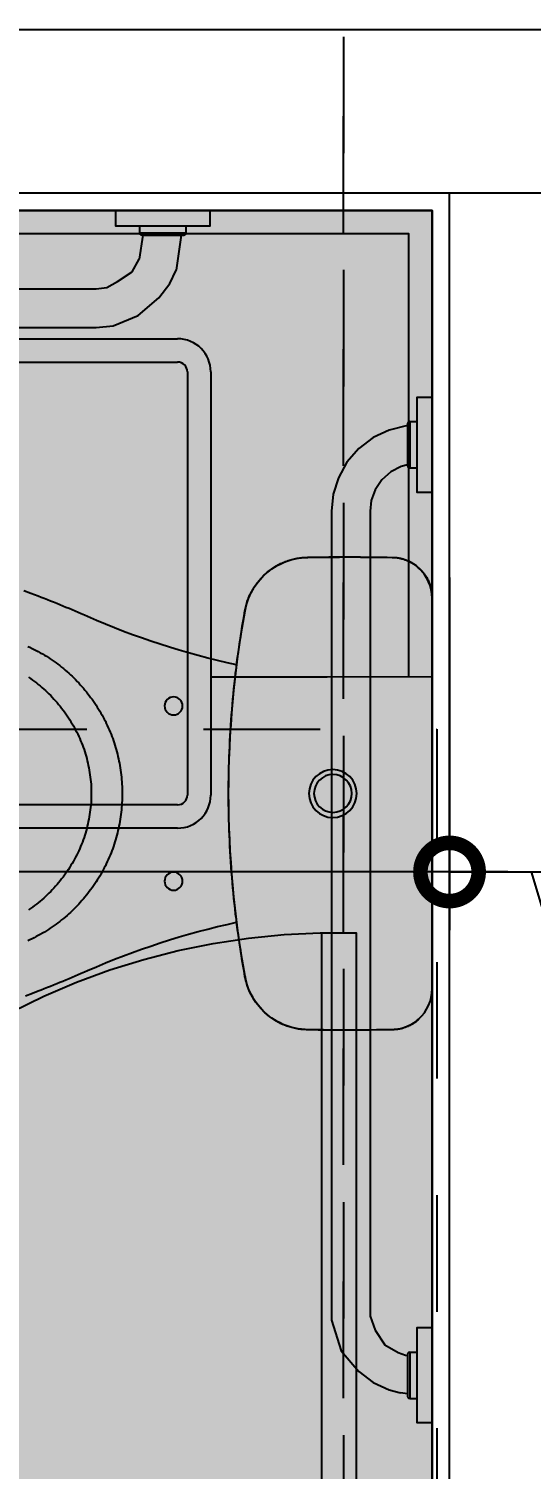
# Model space of a CAD drawing. Header units: metres. Extents: x -23 to 570, y -54 to 184.
# Drawn here: x 7.4 to 7.831, y -48.785 to -47.549 of the extents above; entities that cross this region are included whole.
import ezdxf
from ezdxf.xclip import XClip

# ---------------------------------------------------------------- set-up
doc = ezdxf.new("R2010")
doc.units = ezdxf.units.M
doc.header["$XCLIPFRAME"] = 0
doc.header["$PDMODE"] = 35
for name, pattern in [('DASHEDX2', [1.5, 1, -0.5]), ('ESTILO_TQS_0004', [1.12, 0.5, -0.2, 0.01, -0.2, 0.01, -0.2]), ('PUC$0$DASHEDX2', [1.5, 1, -0.5])]:
    doc.linetypes.add(name, pattern=pattern)
for name, color, linetype in [('1', 232, 'DASHEDX2'), ('205', 232, 'ESTILO_TQS_0004'), ('ARQ-DIM', 2, 'Continuous'), ('PUC$0$ARQ-ALV ACAB', 4, 'Continuous'), ('PUC$0$ARQ-ALV OSSO', 5, 'Continuous'), ('PUC$0$ARQ-CAX @ 1', 1, 'Continuous'), ('PUC$0$ARQ-HID', 7, 'Continuous'), ('PUC$0$ARQ-PRJ', 7, 'PUC$0$DASHEDX2')]:
    doc.layers.add(name, color=color, linetype=linetype)
doc.layers.add('PUC$0$ARQ-FORRO', color=9, linetype='Continuous', lineweight=5)
doc.styles.add('Adesa', font='ARIALN.TTF')
doc.dimstyles.new('ADESA 1-0050', dxfattribs={"dimtxt": 0.1, "dimasz": 0.1, "dimexe": 0.05, "dimexo": 0.05, "dimgap": 0.03, "dimtad": 1, "dimdec": 1, "dimlfac": 100, "dimzin": 12, "dimtxsty": 'Adesa', "dimblk": 'DOTSMALL', "dimcen": 1, "dimdle": 0.05, "dimclrd": 1, "dimclre": 1, "dimclrt": 256, "dimazin": 3, "dimtm": 1e-09, "dimtfac": 1, "dimtdec": 1, "dimtmove": 1, "dimatfit": 0, "dimldrblk": 'DOTSMALL', "dimfxl": 0.8, "dimtvp": 2, "dimtolj": 1, "dimtzin": 0, "dimarcsym": 0})

# ---------------------------------------------------------------- blocks, each defined once
blk = doc.blocks.new('_DotSmall')
at = {"color": 0, "linetype": 'ByBlock', "const_width": 0.5}
blk.add_lwpolyline([(-0.0625, 0, 1), (0.0625, 0, 1)], format="xyb", close=True, dxfattribs=at)
blk = doc.blocks.new('*D677')
at = {"layer": 'ARQ-DIM', "color": 1, "lineweight": -2, "transparency": 16777216}
for p, q in [((7.7611, -48.02), (7.7611, -48.3226)), ((5.74, -48.16), (5.74, -48.3226)), ((7.8111, -48.2726), (5.69, -48.2726))]:
    blk.add_line(p, q, dxfattribs=at)
at = {"layer": 'Defpoints', "color": 0, "transparency": 16777216}
for p in [(7.7611, -47.97), (5.74, -48.11, 0), (5.74, -48.2726)]:
    blk.add_point(p, dxfattribs=at)
at = {"layer": 'ARQ-DIM', "color": 1, "lineweight": -2, "transparency": 16777216, "xscale": 0.1, "yscale": 0.1, "zscale": 0.1, "rotation": 180}
blk.add_blockref('_DotSmall', (5.74, -48.2726), dxfattribs=at)
at = {"layer": 'ARQ-DIM', "color": 1, "lineweight": -2, "transparency": 16777216, "xscale": 0.1, "yscale": 0.1, "zscale": 0.1}
blk.add_blockref('_DotSmall', (7.7611, -48.2726), dxfattribs=at)
at = {"layer": 'ARQ-DIM', "transparency": 16777216, "insert": (6.7506, -48.1916), "char_height": 0.1, "attachment_point": 5, "style": 'Adesa'}
blk.add_mtext('\\A1;202', dxfattribs=at)
blk = doc.blocks.new('*D678')
at = {"layer": 'ARQ-DIM', "color": 1, "lineweight": -2, "transparency": 16777216}
for p, q in [((7.7611, -48.2213), (7.7611, -48.3226)), ((7.9011, -48.2213), (7.9011, -48.3226)), ((7.7611, -48.2726), (7.6611, -48.2726)), ((7.7611, -48.2726), (7.9011, -48.2726)), ((7.7611, -48.2726), (7.9011, -48.2726)), ((7.8311, -48.2726), (7.9048, -48.5183)), ((7.9011, -48.2726), (8.0011, -48.2726)), ((7.9048, -48.5183), (8.0743, -48.5183))]:
    blk.add_line(p, q, dxfattribs=at)
at = {"layer": 'Defpoints', "color": 0, "transparency": 16777216}
for p in [(7.7611, -48.1713), (7.9011, -48.1713, 0), (7.9011, -48.2726)]:
    blk.add_point(p, dxfattribs=at)
at = {"layer": 'ARQ-DIM', "color": 1, "lineweight": -2, "transparency": 16777216, "xscale": 0.1, "yscale": 0.1, "zscale": 0.1}
blk.add_blockref('_DotSmall', (7.7611, -48.2726), dxfattribs=at)
at = {"layer": 'ARQ-DIM', "color": 1, "lineweight": -2, "transparency": 16777216, "xscale": 0.1, "yscale": 0.1, "zscale": 0.1, "rotation": 180}
blk.add_blockref('_DotSmall', (7.9011, -48.2726), dxfattribs=at)
at = {"layer": 'ARQ-DIM', "transparency": 16777216, "insert": (7.9896, -48.4381), "char_height": 0.1, "attachment_point": 5, "style": 'Adesa'}
blk.add_mtext('\\A1;14', dxfattribs=at)
blk = doc.blocks.new('PUC$0$ARQ-HID-CUBA Q')
for points in [[(-0.1816, 0), (0.1816, 0)], [(-0.1816, -0.11), (0.1816, -0.11)], [(-0.1816, -0.13), (0.1816, -0.13)], [(0.19, -0.1384), (0.19, -0.5016)], [(0.21, -0.1384), (0.21, -0.5016)], [(0.21, -0.4), (0.31, -0.4)], [(0.1816, -0.51), (-0.1816, -0.51)], [(0.1816, -0.53), (-0.1816, -0.53)], [(0.1816, -0.53), (-0.1816, -0.53)]]:
    blk.add_lwpolyline(points)
for centre, radius, start, end in [((0.1816, -0.1384), 0.0284, 0, 90), ((0.1816, -0.1384), 0.0084, 0, 90), ((0.1816, -0.5016), 0.0284, 270, 0), ((0.1816, -0.5016), 0.0084, 270, 0)]:
    blk.add_arc(centre, radius, start, end)
blk = doc.blocks.new('*U2404')
blk.add_lwpolyline([(0, -0.15), (0, -0.77), (-0.03, -0.77), (-0.03, -0.15)], close=True)
at = {"layer": 'PUC$0$ARQ-PRJ'}
blk.add_arc((-0.0179, -0.1679), 0.6024, 178.2986, 271.7014, dxfattribs=at)
blk = doc.blocks.new('PUC$0$pl apto tipo 3 puc')
at = {"layer": 'PUC$0$ARQ-ALV ACAB', "elevation": 0}
for points in [[(-7.9152, -2.3038), (-7.9152, -1.0438), (-8.554, -1.0438), (-8.554, -0.8938), (-8.48, -0.8938), (-8.48, -0.8482), (-8.33, -0.8482), (-8.33, -0.8938), (-7.7152, -0.8938), (-7.7152, -1.0538), (-7.7552, -1.0538), (-7.7552, -2.2938)], [(-7.7552, -2.2938), (-6.344, -2.2938)]]:
    blk.add_lwpolyline(points, dxfattribs=at)
at = {"layer": 'PUC$0$ARQ-ALV OSSO', "elevation": 0}
for points in [[(-8.335, -0.8988), (-7.7202, -0.8988), (-7.7202, -1.0388), (-7.7702, -1.0388), (-7.7702, -2.3088)], [(-9.259, -2.3088), (-5.559, -2.3088)], [(-9.2572, -2.4488), (-5.385, -2.4488)]]:
    blk.add_lwpolyline(points, dxfattribs=at)
at = {"layer": 'PUC$0$ARQ-HID', "lineweight": -2}
blk.add_lwpolyline([(-7.6652, -1.8938), (-7.7552, -1.8939), (-7.7552, -2.2938), (-6.9552, -2.2938), (-6.9552, -1.8939), (-7.0536, -1.8939)], dxfattribs=at)
at = {"layer": 'PUC$0$ARQ-HID', "elevation": 0}
blk.add_lwpolyline([(-7.7552, -1.8939), (-7.7552, -2.2938), (-6.894, -2.2938)], dxfattribs=at)
at = {"layer": 'PUC$0$ARQ-HID'}
blk.add_lwpolyline([(-7.7352, -1.8939), (-7.7352, -2.2738), (-6.9552, -2.2738)], dxfattribs=at)
at = {"layer": 'PUC$0$ARQ-CAX @ 1', "xscale": -1}
blk.add_blockref('*U2404', (-7.6902, -0.9038, 0), dxfattribs=at)
at = {"layer": 'PUC$0$ARQ-HID', "lineweight": -2, "rotation": 180}
blk.add_blockref('PUC$0$ARQ-HID-CUBA Q', (-7.3552, -2.2938, 0), dxfattribs=at)
blk = doc.blocks.new('PUC$0$ARQ-HID-BACIA CX')
blk.add_line((-0.0001, -0.175), (-0.0001, 0.175))
for points in [[(-0.0137, -0.1957), (-0.0142, -0.196), (-0.0147, -0.1964), (-0.0153, -0.1968), (-0.0158, -0.1971), (-0.0163, -0.1975), (-0.0168, -0.1978), (-0.0174, -0.1981), (-0.0179, -0.1984), (-0.0185, -0.1987), (-0.019, -0.199), (-0.0196, -0.1993), (-0.0202, -0.1995), (-0.0207, -0.1998), (-0.0213, -0.2), (-0.0219, -0.2003), (-0.0225, -0.2005), (-0.0231, -0.2007), (-0.0237, -0.2009), (-0.0243, -0.2011), (-0.0249, -0.2013), (-0.0255, -0.2015), (-0.0261, -0.2016), (-0.0267, -0.2018), (-0.0273, -0.2019), (-0.0279, -0.2021), (-0.0285, -0.2022), (-0.0292, -0.2023), (-0.0298, -0.2024), (-0.0304, -0.2025), (-0.031, -0.2025), (-0.0316, -0.2026), (-0.0323, -0.2026), (-0.0329, -0.2027), (-0.0335, -0.2027), (-0.0342, -0.2027, -0.00878), (-0.1068, -0.2028), (-0.1079, -0.2027), (-0.1091, -0.2026), (-0.1102, -0.2026), (-0.1114, -0.2025), (-0.1125, -0.2024), (-0.1136, -0.2022), (-0.1148, -0.2021), (-0.1159, -0.2019), (-0.117, -0.2017), (-0.1181, -0.2014), (-0.1192, -0.2012), (-0.1203, -0.2009), (-0.1214, -0.2006), (-0.1225, -0.2002), (-0.1236, -0.1999), (-0.1247, -0.1995), (-0.1258, -0.1991), (-0.1268, -0.1987), (-0.1279, -0.1982), (-0.1289, -0.1978), (-0.13, -0.1973), (-0.131, -0.1968), (-0.132, -0.1962), (-0.133, -0.1957), (-0.134, -0.1951), (-0.135, -0.1945), (-0.1359, -0.1939), (-0.1369, -0.1933), (-0.1378, -0.1926), (-0.1388, -0.192), (-0.1397, -0.1913), (-0.1406, -0.1906), (-0.1415, -0.1899), (-0.1423, -0.1891), (-0.1432, -0.1884), (-0.144, -0.1876), (-0.1449, -0.1868), (-0.1457, -0.186), (-0.1465, -0.1851), (-0.1472, -0.1843), (-0.148, -0.1834), (-0.1487, -0.1826), (-0.1494, -0.1817), (-0.1501, -0.1808), (-0.1508, -0.1799), (-0.1515, -0.1789), (-0.1521, -0.178), (-0.1527, -0.177), (-0.1533, -0.1761), (-0.1539, -0.1751), (-0.1545, -0.1741), (-0.155, -0.1731), (-0.1556, -0.1721), (-0.1561, -0.171), (-0.1566, -0.17), (-0.157, -0.169), (-0.1575, -0.1679), (-0.1579, -0.1668), (-0.1583, -0.1658), (-0.1586, -0.1647), (-0.159, -0.1636), (-0.1593, -0.1625), (-0.1596, -0.1614), (-0.1598, -0.1603), (-0.1601, -0.1592), (-0.1604, -0.158), (-0.1606, -0.1569), (-0.1614, -0.1525), (-0.1622, -0.148), (-0.1629, -0.1436), (-0.1636, -0.1392), (-0.1643, -0.1347), (-0.165, -0.1302), (-0.1657, -0.1258), (-0.1663, -0.1213), (-0.1669, -0.1169), (-0.1675, -0.1124), (-0.168, -0.1079), (-0.1686, -0.1034), (-0.1691, -0.099), (-0.1696, -0.0945), (-0.1701, -0.09), (-0.1705, -0.0855), (-0.1709, -0.081), (-0.1713, -0.0765), (-0.1717, -0.072), (-0.1721, -0.0675), (-0.1724, -0.0631), (-0.1727, -0.0586), (-0.173, -0.0541), (-0.1733, -0.0496), (-0.1735, -0.0451), (-0.1737, -0.0406), (-0.1739, -0.0361), (-0.1741, -0.0315), (-0.1742, -0.027), (-0.1744, -0.0225), (-0.1745, -0.018), (-0.1745, -0.0135), (-0.1746, -0.009), (-0.1746, -0.0045), (-0.1746, 0), (-0.1746, 0.0045), (-0.1746, 0.009), (-0.1745, 0.0135), (-0.1745, 0.018), (-0.1744, 0.0225), (-0.1742, 0.027), (-0.1741, 0.0315), (-0.1739, 0.0361), (-0.1737, 0.0406), (-0.1735, 0.0451), (-0.1733, 0.0496), (-0.173, 0.0541), (-0.1727, 0.0586), (-0.1724, 0.0631), (-0.1721, 0.0675), (-0.1717, 0.072), (-0.1713, 0.0765), (-0.1709, 0.081), (-0.1705, 0.0855), (-0.1701, 0.09), (-0.1696, 0.0945), (-0.1691, 0.099), (-0.1686, 0.1034), (-0.168, 0.1079), (-0.1675, 0.1124), (-0.1669, 0.1169), (-0.1663, 0.1213), (-0.1657, 0.1258), (-0.165, 0.1302), (-0.1643, 0.1347), (-0.1636, 0.1392), (-0.1629, 0.1436), (-0.1622, 0.148), (-0.1614, 0.1525), (-0.1606, 0.1569), (-0.1604, 0.158), (-0.1601, 0.1592), (-0.1598, 0.1603), (-0.1596, 0.1614), (-0.1593, 0.1625), (-0.159, 0.1636), (-0.1586, 0.1647), (-0.1583, 0.1658), (-0.1579, 0.1668), (-0.1575, 0.1679), (-0.157, 0.169), (-0.1566, 0.17), (-0.1561, 0.171), (-0.1556, 0.1721), (-0.155, 0.1731), (-0.1545, 0.1741), (-0.1539, 0.1751), (-0.1533, 0.1761), (-0.1527, 0.177), (-0.1521, 0.178), (-0.1515, 0.1789), (-0.1508, 0.1799), (-0.1501, 0.1808), (-0.1494, 0.1817), (-0.1487, 0.1826), (-0.148, 0.1834), (-0.1472, 0.1843), (-0.1465, 0.1851), (-0.1457, 0.186), (-0.1449, 0.1868), (-0.144, 0.1876), (-0.1432, 0.1884), (-0.1423, 0.1891), (-0.1415, 0.1899), (-0.1406, 0.1906), (-0.1397, 0.1913), (-0.1388, 0.192), (-0.1378, 0.1926), (-0.1369, 0.1933), (-0.1359, 0.1939), (-0.135, 0.1945), (-0.134, 0.1951), (-0.133, 0.1957), (-0.132, 0.1962), (-0.131, 0.1968), (-0.13, 0.1973), (-0.1289, 0.1978), (-0.1279, 0.1982), (-0.1268, 0.1987), (-0.1258, 0.1991), (-0.1247, 0.1995), (-0.1236, 0.1999), (-0.1225, 0.2002), (-0.1214, 0.2006), (-0.1203, 0.2009), (-0.1192, 0.2012), (-0.1181, 0.2014), (-0.117, 0.2017), (-0.1159, 0.2019), (-0.1148, 0.2021), (-0.1136, 0.2022), (-0.1125, 0.2024), (-0.1114, 0.2025), (-0.1102, 0.2026), (-0.1091, 0.2026), (-0.1079, 0.2027), (-0.1068, 0.2028, -0.00878), (-0.0342, 0.2027), (-0.0335, 0.2027), (-0.0329, 0.2027), (-0.0323, 0.2026), (-0.0316, 0.2026), (-0.031, 0.2025), (-0.0304, 0.2025), (-0.0298, 0.2024), (-0.0292, 0.2023), (-0.0285, 0.2022), (-0.0279, 0.2021), (-0.0273, 0.2019), (-0.0267, 0.2018), (-0.0261, 0.2016), (-0.0255, 0.2015), (-0.0249, 0.2013), (-0.0243, 0.2011), (-0.0237, 0.2009), (-0.0231, 0.2007), (-0.0225, 0.2005), (-0.0219, 0.2003), (-0.0213, 0.2), (-0.0207, 0.1998), (-0.0202, 0.1995), (-0.0196, 0.1993), (-0.019, 0.199), (-0.0185, 0.1987), (-0.0179, 0.1984), (-0.0174, 0.1981), (-0.0168, 0.1978), (-0.0163, 0.1975), (-0.0158, 0.1971), (-0.0153, 0.1968), (-0.0147, 0.1964), (-0.0142, 0.196), (-0.0137, 0.1957)], [(-0.1676, 0.1104), (-0.1678, 0.1104), (-0.176, 0.1123), (-0.1842, 0.1142), (-0.1925, 0.1163), (-0.2008, 0.1185), (-0.209, 0.1208), (-0.2171, 0.1231), (-0.2253, 0.1256), (-0.2335, 0.1282), (-0.2415, 0.1309), (-0.2493, 0.1336), (-0.2571, 0.1363), (-0.2648, 0.1392), (-0.2725, 0.1422), (-0.2803, 0.1453), (-0.288, 0.1486), (-0.2958, 0.1519, 0.011149), (-0.3381, 0.1694), (-0.3442, 0.1717), (-0.3503, 0.1739)], [(-0.349, -0.1735), (-0.3429, -0.1713), (-0.3381, -0.1694, 0.011149), (-0.2958, -0.1519), (-0.288, -0.1486), (-0.2803, -0.1453), (-0.2725, -0.1422), (-0.2648, -0.1392), (-0.2571, -0.1363), (-0.2493, -0.1336), (-0.2415, -0.1309), (-0.2335, -0.1282), (-0.2253, -0.1256), (-0.2171, -0.1231), (-0.209, -0.1208), (-0.2008, -0.1185), (-0.1925, -0.1163), (-0.1842, -0.1142), (-0.176, -0.1123), (-0.1678, -0.1104), (-0.1676, -0.1104)], [(-0.0131, 0.195, 0.018828), (-0.0135, 0.1954)], [(-0.0133, -0.1951), (-0.0133, -0.1951), (-0.0133, -0.1951), (-0.0133, -0.1951), (-0.0132, -0.1951), (-0.0132, -0.195), (-0.0132, -0.195), (-0.0131, -0.1949), (-0.013, -0.1948), (-0.0129, -0.1947), (-0.0128, -0.1946), (-0.0126, -0.1945), (-0.0125, -0.1943), (-0.0116, -0.1935, 0.212488), (-0.0001, -0.1677), (-0.0001, 0.1677, 0.212488), (-0.0116, 0.1935), (-0.0125, 0.1943), (-0.0126, 0.1945), (-0.0128, 0.1946), (-0.0129, 0.1947), (-0.013, 0.1948), (-0.0131, 0.1949), (-0.0132, 0.195), (-0.0132, 0.195), (-0.0132, 0.1951), (-0.0133, 0.1951), (-0.0133, 0.1951), (-0.0133, 0.1951)], [(-0.0123, 0.1942, 0.002919), (-0.0115, 0.1935)], [(-0.0136, -0.1955, 0.018828), (-0.0132, -0.1951)]]:
    blk.add_lwpolyline(points, format="xyb")
at = {"ltscale": 0.000466036}
blk.add_lwpolyline([(-0.0133, -0.1951), (-0.0133, -0.1952, -0.017665), (-0.0136, -0.1955, -0.039631), (-0.0138, -0.1956, -0.158216), (-0.0342, -0.2027, -0.008778), (-0.1068, -0.2027), (-0.1095, -0.2026), (-0.1122, -0.2023), (-0.1149, -0.202), (-0.1176, -0.2014), (-0.1203, -0.2008), (-0.1229, -0.2), (-0.1255, -0.1991), (-0.128, -0.1981), (-0.1305, -0.1969), (-0.1329, -0.1957), (-0.1352, -0.1943), (-0.1375, -0.1928), (-0.1397, -0.1912), (-0.1418, -0.1894), (-0.1439, -0.1876), (-0.1458, -0.1857), (-0.1477, -0.1837), (-0.1494, -0.1816), (-0.151, -0.1794), (-0.1526, -0.1772), (-0.154, -0.1748), (-0.1553, -0.1724), (-0.1565, -0.17), (-0.1575, -0.1675), (-0.1585, -0.1649), (-0.1593, -0.1623), (-0.16, -0.1597), (-0.1605, -0.1569, -0.044623), (-0.1746, 0, -0.044623), (-0.1605, 0.1569), (-0.16, 0.1597), (-0.1593, 0.1623), (-0.1585, 0.1649), (-0.1575, 0.1675), (-0.1565, 0.17), (-0.1553, 0.1724), (-0.154, 0.1748), (-0.1526, 0.1772), (-0.151, 0.1794), (-0.1494, 0.1816), (-0.1477, 0.1837), (-0.1458, 0.1857), (-0.1439, 0.1876), (-0.1418, 0.1894), (-0.1397, 0.1912), (-0.1375, 0.1928), (-0.1352, 0.1943), (-0.1329, 0.1957), (-0.1305, 0.1969), (-0.128, 0.1981), (-0.1255, 0.1991), (-0.1229, 0.2), (-0.1203, 0.2008), (-0.1176, 0.2014), (-0.1149, 0.202), (-0.1122, 0.2023), (-0.1095, 0.2026), (-0.1068, 0.2027, -0.008778), (-0.0342, 0.2027, -0.158216), (-0.0138, 0.1956, -0.039631), (-0.0136, 0.1955, -0.017665), (-0.0133, 0.1952), (-0.0133, 0.1951)], format="xyb", dxfattribs=at)
at = {"ltscale": 0.00311}
for points in [[(-0.1068, 0.2021), (-0.1068, 0.2027)], [(-0.1068, -0.2021), (-0.1068, -0.2027)]]:
    blk.add_lwpolyline(points, dxfattribs=at)
at = {"ltscale": 0.00156}
blk.add_lwpolyline([(-0.0131, 0.1951), (-0.0133, 0.1953)], dxfattribs=at)
for points in [[(-0.0133, 0.1951), (-0.0133, 0.1951)], [(-0.0115, 0.1936), (-0.0109, 0.1931), (-0.0103, 0.1925), (-0.0097, 0.1919), (-0.0091, 0.1913), (-0.0086, 0.1907), (-0.008, 0.19), (-0.0075, 0.1894), (-0.007, 0.1887), (-0.0065, 0.1881), (-0.006, 0.1874), (-0.0055, 0.1867), (-0.0051, 0.186), (-0.0047, 0.1853), (-0.0043, 0.1845), (-0.0039, 0.1838), (-0.0035, 0.1831), (-0.0031, 0.1823), (-0.0028, 0.1815), (-0.0025, 0.1808), (-0.0022, 0.18), (-0.0019, 0.1792), (-0.0016, 0.1784), (-0.0014, 0.1776), (-0.0012, 0.1768), (-0.001, 0.176), (-0.0008, 0.1752), (-0.0006, 0.1744), (-0.0005, 0.1736), (-0.0003, 0.1728), (-0.0002, 0.1719), (-0.0001, 0.1711), (-0.0001, 0.1703), (0, 0.1694), (0, 0.1686), (0, 0.1678)], [(0, 0.1677), (0, -0.1677)], [(-0.3469, 0.1263), (-0.3451, 0.1255), (-0.3433, 0.1246), (-0.3415, 0.1237), (-0.3397, 0.1228), (-0.3379, 0.1219), (-0.3362, 0.1209), (-0.3344, 0.1199), (-0.3327, 0.1189), (-0.331, 0.1178), (-0.3293, 0.1167), (-0.3277, 0.1156), (-0.326, 0.1145), (-0.3244, 0.1133), (-0.3227, 0.1122), (-0.3211, 0.111), (-0.3195, 0.1098), (-0.3179, 0.1085), (-0.3164, 0.1072), (-0.3149, 0.106), (-0.3133, 0.1046), (-0.3118, 0.1033), (-0.3103, 0.102), (-0.3089, 0.1006), (-0.3074, 0.0992), (-0.306, 0.0978), (-0.3046, 0.0963), (-0.3032, 0.0949), (-0.3019, 0.0934), (-0.3005, 0.0919), (-0.2992, 0.0904), (-0.2979, 0.0888), (-0.2967, 0.0873), (-0.2954, 0.0857), (-0.2942, 0.0841), (-0.293, 0.0825), (-0.2918, 0.0809), (-0.2907, 0.0793), (-0.2895, 0.0776), (-0.2884, 0.0759), (-0.2873, 0.0742), (-0.2863, 0.0725), (-0.2852, 0.0708), (-0.2842, 0.0691), (-0.2832, 0.0673), (-0.2823, 0.0656), (-0.2813, 0.0638), (-0.2804, 0.062), (-0.2796, 0.0602), (-0.2787, 0.0584), (-0.2779, 0.0565), (-0.2771, 0.0547), (-0.2763, 0.0528), (-0.2755, 0.051), (-0.2748, 0.0491), (-0.2741, 0.0472), (-0.2735, 0.0453), (-0.2728, 0.0434), (-0.2722, 0.0415), (-0.2716, 0.0396), (-0.2711, 0.0377), (-0.2705, 0.0357), (-0.27, 0.0338), (-0.2696, 0.0318), (-0.2691, 0.0299), (-0.2687, 0.0279), (-0.2683, 0.026), (-0.2679, 0.024), (-0.2676, 0.022), (-0.2673, 0.02), (-0.267, 0.018), (-0.2668, 0.016), (-0.2666, 0.014), (-0.2664, 0.012), (-0.2663, 0.01), (-0.2662, 0.008), (-0.2661, 0.006), (-0.266, 0.004), (-0.2659, 0.002), (-0.2659, 0), (-0.2659, -0.002), (-0.266, -0.004), (-0.2661, -0.006), (-0.2662, -0.008), (-0.2663, -0.01), (-0.2664, -0.012), (-0.2666, -0.014), (-0.2668, -0.016), (-0.267, -0.018), (-0.2673, -0.02), (-0.2676, -0.022), (-0.2679, -0.024), (-0.2683, -0.026), (-0.2687, -0.0279), (-0.2691, -0.0299), (-0.2696, -0.0318), (-0.27, -0.0338), (-0.2705, -0.0357), (-0.2711, -0.0377), (-0.2716, -0.0396), (-0.2722, -0.0415), (-0.2728, -0.0434), (-0.2735, -0.0453), (-0.2741, -0.0472), (-0.2748, -0.0491), (-0.2755, -0.051), (-0.2763, -0.0528), (-0.2771, -0.0547), (-0.2779, -0.0565), (-0.2787, -0.0584), (-0.2796, -0.0602), (-0.2804, -0.062), (-0.2813, -0.0638), (-0.2823, -0.0656), (-0.2832, -0.0673), (-0.2842, -0.0691), (-0.2852, -0.0708), (-0.2863, -0.0725), (-0.2873, -0.0742), (-0.2884, -0.0759), (-0.2895, -0.0776), (-0.2907, -0.0793), (-0.2918, -0.0809), (-0.293, -0.0825), (-0.2942, -0.0841), (-0.2954, -0.0857), (-0.2967, -0.0873), (-0.2979, -0.0888), (-0.2992, -0.0904), (-0.3005, -0.0919), (-0.3019, -0.0934), (-0.3032, -0.0949), (-0.3046, -0.0963), (-0.306, -0.0978), (-0.3074, -0.0992), (-0.3089, -0.1006), (-0.3103, -0.102), (-0.3118, -0.1033), (-0.3133, -0.1046), (-0.3149, -0.106), (-0.3164, -0.1072), (-0.3179, -0.1085), (-0.3195, -0.1098), (-0.3211, -0.111), (-0.3227, -0.1122), (-0.3244, -0.1133), (-0.326, -0.1145), (-0.3277, -0.1156), (-0.3293, -0.1167), (-0.331, -0.1178), (-0.3327, -0.1189), (-0.3344, -0.1199), (-0.3362, -0.1209), (-0.3379, -0.1219), (-0.3397, -0.1228), (-0.3415, -0.1237), (-0.3433, -0.1246), (-0.3451, -0.1255), (-0.3469, -0.1263)], [(-0.3462, 0.0998), (-0.3445, 0.0986), (-0.3428, 0.0974), (-0.3412, 0.0962), (-0.3395, 0.095), (-0.3379, 0.0937), (-0.3364, 0.0924), (-0.3348, 0.0911), (-0.3332, 0.0897), (-0.3317, 0.0883), (-0.3302, 0.0869), (-0.3288, 0.0855), (-0.3273, 0.0841), (-0.3259, 0.0826), (-0.3245, 0.0811), (-0.3231, 0.0796), (-0.3218, 0.0781), (-0.3205, 0.0765), (-0.3192, 0.0749), (-0.3179, 0.0733), (-0.3167, 0.0717), (-0.3155, 0.0701), (-0.3143, 0.0684), (-0.3131, 0.0667), (-0.312, 0.0651), (-0.3109, 0.0633), (-0.3099, 0.0616), (-0.3088, 0.0599), (-0.3078, 0.0581), (-0.3068, 0.0563), (-0.3059, 0.0545), (-0.305, 0.0527), (-0.3041, 0.0509), (-0.3032, 0.0491), (-0.3024, 0.0472), (-0.3016, 0.0453), (-0.3008, 0.0435), (-0.3001, 0.0416), (-0.2994, 0.0397), (-0.2987, 0.0378), (-0.2981, 0.0358), (-0.2975, 0.0339), (-0.2969, 0.032), (-0.2964, 0.03), (-0.2959, 0.028), (-0.2954, 0.0261), (-0.295, 0.0241), (-0.2946, 0.0221), (-0.2942, 0.0201), (-0.2939, 0.0181), (-0.2936, 0.0161), (-0.2933, 0.0141), (-0.2931, 0.0121), (-0.2929, 0.0101), (-0.2927, 0.0081), (-0.2926, 0.0061), (-0.2925, 0.004), (-0.2925, 0.002), (-0.2925, 0), (-0.2925, -0.002), (-0.2925, -0.004), (-0.2926, -0.0061), (-0.2927, -0.0081), (-0.2929, -0.0101), (-0.2931, -0.0121), (-0.2933, -0.0141), (-0.2936, -0.0161), (-0.2939, -0.0181), (-0.2942, -0.0201), (-0.2946, -0.0221), (-0.295, -0.0241), (-0.2954, -0.0261), (-0.2959, -0.028), (-0.2964, -0.03), (-0.2969, -0.032), (-0.2975, -0.0339), (-0.2981, -0.0358), (-0.2987, -0.0378), (-0.2994, -0.0397), (-0.3001, -0.0416), (-0.3008, -0.0435), (-0.3016, -0.0453), (-0.3024, -0.0472), (-0.3032, -0.0491), (-0.3041, -0.0509), (-0.305, -0.0527), (-0.3059, -0.0545), (-0.3068, -0.0563), (-0.3078, -0.0581), (-0.3088, -0.0599), (-0.3099, -0.0616), (-0.3109, -0.0633), (-0.312, -0.0651), (-0.3131, -0.0667), (-0.3143, -0.0684), (-0.3155, -0.0701), (-0.3167, -0.0717), (-0.3179, -0.0733), (-0.3192, -0.0749), (-0.3205, -0.0765), (-0.3218, -0.0781), (-0.3231, -0.0796), (-0.3245, -0.0811), (-0.3259, -0.0826), (-0.3273, -0.0841), (-0.3288, -0.0855), (-0.3302, -0.0869), (-0.3317, -0.0883), (-0.3332, -0.0897), (-0.3348, -0.0911), (-0.3364, -0.0924), (-0.3379, -0.0937), (-0.3395, -0.095), (-0.3412, -0.0962), (-0.3428, -0.0974), (-0.3445, -0.0986), (-0.3462, -0.0998)], [(-0.0115, -0.1936), (-0.0116, -0.1938), (-0.0117, -0.1938), (-0.0119, -0.194), (-0.0123, -0.1944), (-0.0126, -0.1947), (-0.0128, -0.1948), (-0.0129, -0.1949), (-0.013, -0.1949), (-0.013, -0.195), (-0.0131, -0.195), (-0.0131, -0.1951)]]:
    blk.add_lwpolyline(points)
at = {"ltscale": 0.00179}
for points in [[(-0.0004, 0.1677), (-0.0001, 0.1677)], [(-0.0004, -0.1677), (-0.0001, -0.1677)]]:
    blk.add_lwpolyline(points, dxfattribs=at)
for points in [[(-0.2141, 0.0752, 1), (-0.2296, 0.0752, 1)], [(-0.0647, 0, 1), (-0.1058, 0, 1)], [(-0.0689, 0.0001, 1), (-0.1014, 0.0001, 1)], [(-0.2141, -0.0752, 1), (-0.2296, -0.0752, 1)]]:
    blk.add_lwpolyline(points, format="xyb", close=True)
at = {"ltscale": 0.003392}
blk.add_lwpolyline([(-0.1598, -0.1568), (-0.1605, -0.1569)], dxfattribs=at)
at = {"ltscale": 0.002755}
blk.add_lwpolyline([(-0.0342, -0.2021), (-0.0342, -0.2026)], dxfattribs=at)
blk = doc.blocks.new('PUC$0$VASO SANIT ACESSIVEL')
at = {"color": 1}
for points in [[(-1.0401, 0), (-0.9588, 0), (-0.9588, -0.0132), (-1.0401, -0.0132)], [(-0.2416, 0), (-0.1603, 0), (-0.1603, -0.0132), (-0.2416, -0.0132)]]:
    blk.add_lwpolyline(points, close=True, dxfattribs=at)
for points in [[(-0.1753, 0), (-0.2566, 0)], [(-0.9551, 0), (-0.8738, 0)], [(-1.0195, -0.0191), (-1.0195, -0.0132)], [(-0.9797, -0.0191), (-1.0195, -0.0191)], [(-1.0192, -0.0201), (-1.0195, -0.0191)], [(-1.0185, -0.0208), (-1.0192, -0.0201)], [(-1.0175, -0.0211), (-1.0185, -0.0208)], [(-0.9817, -0.0211), (-1.0175, -0.0211)], [(-1.0154, -0.0211), (-1.0145, -0.0271)], [(-0.9822, -0.0228), (-0.9825, -0.0211)], [(-0.9799, -0.029), (-0.9822, -0.0228)], [(-0.9807, -0.0208), (-0.9817, -0.0211)], [(-0.98, -0.0201), (-0.9807, -0.0208)], [(-0.9797, -0.0191), (-0.98, -0.0201)], [(-0.9797, -0.0191), (-0.9797, -0.0132)], [(-0.2207, -0.0191), (-0.2207, -0.0132)], [(-0.1809, -0.0191), (-0.2207, -0.0191)], [(-0.2204, -0.0201), (-0.2207, -0.0191)], [(-0.2197, -0.0208), (-0.2204, -0.0201)], [(-0.2187, -0.0211), (-0.2197, -0.0208)], [(-0.2182, -0.0211), (-0.2195, -0.0264)], [(-0.1829, -0.0211), (-0.2187, -0.0211)], [(-0.1845, -0.0211), (-0.1883, -0.0368)], [(-0.1819, -0.0208), (-0.1829, -0.0211)], [(-0.1812, -0.0201), (-0.1819, -0.0208)], [(-0.1809, -0.0191), (-0.1812, -0.0201)], [(-0.1809, -0.0191), (-0.1809, -0.0132)], [(-1.0121, -0.0368), (-1.0145, -0.0271)], [(-1.0056, -0.0506), (-1.0121, -0.0368)], [(-0.9607, -0.0489), (-0.9733, -0.0405), (-0.9799, -0.029)], [(-0.2242, -0.0355), (-0.2312, -0.0432)], [(-0.2195, -0.0264), (-0.2242, -0.0355)], [(-0.1883, -0.0368), (-0.1948, -0.0506)], [(-0.2579, -0.0532), (-0.9487, -0.0532), (-0.9607, -0.0489)], [(-0.2397, -0.0489), (-0.2488, -0.0521)], [(-0.2312, -0.0432), (-0.2397, -0.0489)], [(-0.9962, -0.0629), (-1.0056, -0.0506)], [(-0.2488, -0.0521), (-0.2579, -0.0532)], [(-0.1948, -0.0506), (-0.2042, -0.0629)], [(-0.2579, -0.0862), (-0.9522, -0.0862), (-0.9786, -0.0781), (-0.9962, -0.0629)], [(-0.216, -0.0731), (-0.2293, -0.0804)], [(-0.2042, -0.0629), (-0.216, -0.0731)], [(-0.2435, -0.0848), (-0.2579, -0.0862)], [(-0.2293, -0.0804), (-0.2435, -0.0848)], [(-0.0626, -0.2251), (-0.051, -0.2196)], [(-0.0211, -0.2152), (-0.051, -0.2196)], [(-0.0211, -0.2131), (-0.0208, -0.212)], [(-0.0211, -0.2488), (-0.0211, -0.2131)], [(-0.0208, -0.212), (-0.0201, -0.2113)], [(-0.0201, -0.2113), (-0.0191, -0.211)], [(-0.0191, -0.2508), (-0.0191, -0.211)], [(-0.0191, -0.211), (-0.0132, -0.211)], [(-0.0988, -0.2736), (-0.0901, -0.2521), (-0.075, -0.2345)], [(-0.075, -0.2345), (-0.0626, -0.2251)], [(-0.0609, -0.27), (-0.0525, -0.2574), (-0.0417, -0.2512)], [(-0.0211, -0.248), (-0.0417, -0.2512)], [(-0.0208, -0.2498), (-0.0211, -0.2488)], [(-0.0201, -0.2506), (-0.0208, -0.2498)], [(-0.0191, -0.2508), (-0.0201, -0.2506)], [(-0.0191, -0.2508), (-0.0132, -0.2508)], [(-0.0661, -0.2789), (-0.0609, -0.27)], [(-0.0988, -1.1208), (-0.1002, -1.1063), (-0.1002, -0.2881), (-0.0988, -0.2736)], [(-0.0672, -0.946), (-0.0672, -0.2881), (-0.0661, -0.2789)]]:
    blk.add_lwpolyline(points, dxfattribs=at)
at = {"elevation": -0.0001}
blk.add_lwpolyline([(0, 0), (0, -1.2734)], dxfattribs=at)
at = {"color": 1, "elevation": -0.0001}
blk.add_lwpolyline([(0, -0.1903), (0, -0.2716), (-0.0132, -0.2716), (-0.0132, -0.1903)], close=True, dxfattribs=at)
at = {"layer": 'PUC$0$ARQ-HID'}
blk.add_lwpolyline([(0, 0), (-1.0725, 0)], dxfattribs=at)
at = {"layer": 'PUC$0$ARQ-HID', "xscale": -1, "rotation": 270}
blk.add_blockref('PUC$0$ARQ-HID-BACIA CX', (-0.5003, 0.0001), dxfattribs=at)
blk = doc.blocks.new('PUC$0$pl forro pcd 3')
at = {"layer": 'PUC$0$ARQ-FORRO'}
h = blk.add_hatch(color=256, dxfattribs=at)
h.dxf.hatch_style = 1
h.paths.add_polyline_path([(-1.9911, 1.4683), (0, 1.4683), (0, -0.04), (-1.9911, -0.04)])
at = {"layer": 'PUC$0$ARQ-FORRO', "elevation": 0}
blk.add_lwpolyline([(-1.9911, 1.4683), (0, 1.4683), (0, -0.04), (-1.9911, -0.04)], close=True, dxfattribs=at)
blk = doc.blocks.new('PUC')
at = {"layer": 'PUC$0$ARQ-ALV ACAB', "elevation": 0}
for points in [[(5.755, -47.705), (7.7461, -47.705)], [(7.7461, -47.705), (7.7461, -49.2133)]]:
    blk.add_lwpolyline(points, dxfattribs=at)
at = {"layer": 'PUC$0$ARQ-ALV OSSO'}
blk.add_lwpolyline([(7.7611, -47.69), (5.74, -47.69)], dxfattribs=at)
at = {"layer": 'PUC$0$ARQ-ALV OSSO', "elevation": 0}
blk.add_lwpolyline([(7.7611, -49.2283), (7.7611, -47.6923)], dxfattribs=at)
at = {"layer": 'PUC$0$ARQ-ALV ACAB', "rotation": 180}
blk.add_blockref('PUC$0$pl apto tipo 3 puc', (-0.009, -49.9988, 0), dxfattribs=at)
at = {"layer": 'PUC$0$ARQ-FORRO'}
blk.add_blockref('PUC$0$pl forro pcd 3', (7.7461, -49.1733, 0), dxfattribs=at)
at = {"layer": 'PUC$0$ARQ-HID', "xscale": -1, "rotation": 270}
blk.add_blockref('PUC$0$VASO SANIT ACESSIVEL', (7.7461, -47.705, 0), dxfattribs=at)
blk = doc.blocks.new('est-lo-07-6sb-r00')
at = {"layer": '1'}
for points in [[(793.618939, 245.003526), (555.003309, 245.003526)], [(555.003309, 185.003526), (775.01087, 185.003526)], [(775.01087, 185.003526), (775.01087, -229.999844)]]:
    blk.add_lwpolyline(points, dxfattribs=at)
at = {"layer": '205'}
for p, q in [((767.003706, 1043.05243), (767.003706, -478.46953)), ((767.010604, -513.637069), (767.010604, 1040.645825))]:
    blk.add_line(p, q, dxfattribs=at)

msp = doc.modelspace()

# ---------------------------------------------------------------- block references
msp.add_blockref('PUC', (0, 0))
at = {"linetype": 'Continuous'}
ref = msp.add_blockref('est-lo-07-6sb-r00', (0, -50), dxfattribs=dict(at, xscale=0.01, yscale=0.01, zscale=0.01))
XClip(ref).set_block_clipping_path([(-2376.9387453747, -332.406408919), (3843.2300762764, 424.4148867243)])

# ---------------------------------------------------------------- dimensions: what is measured, and where the dimension line sits
at = {"layer": 'ARQ-DIM'}
dim = msp.add_linear_dim(base=(5.74, -48.2726, 0), p1=(7.7611, -47.97, 0), p2=(5.74, -48.11), angle=180, dimstyle='ADESA 1-0050', override={"dimdec": 0}, dxfattribs=at)
dim.commit()
dim.dimension.update_dxf_attribs({"geometry": '*D677', "text_midpoint": (6.7506, -48.1916, 0)})
dim = msp.add_linear_dim(base=(7.9011, -48.2726), p1=(7.7611, -48.1713), p2=(7.9011, -48.1713, 0), angle=180, dimstyle='ADESA 1-0050', dxfattribs=at)
dim.commit()
dim.dimension.update_dxf_attribs({"geometry": '*D678', "text_midpoint": (7.9348, -48.4381)})

doc.saveas('drawing.dxf')
